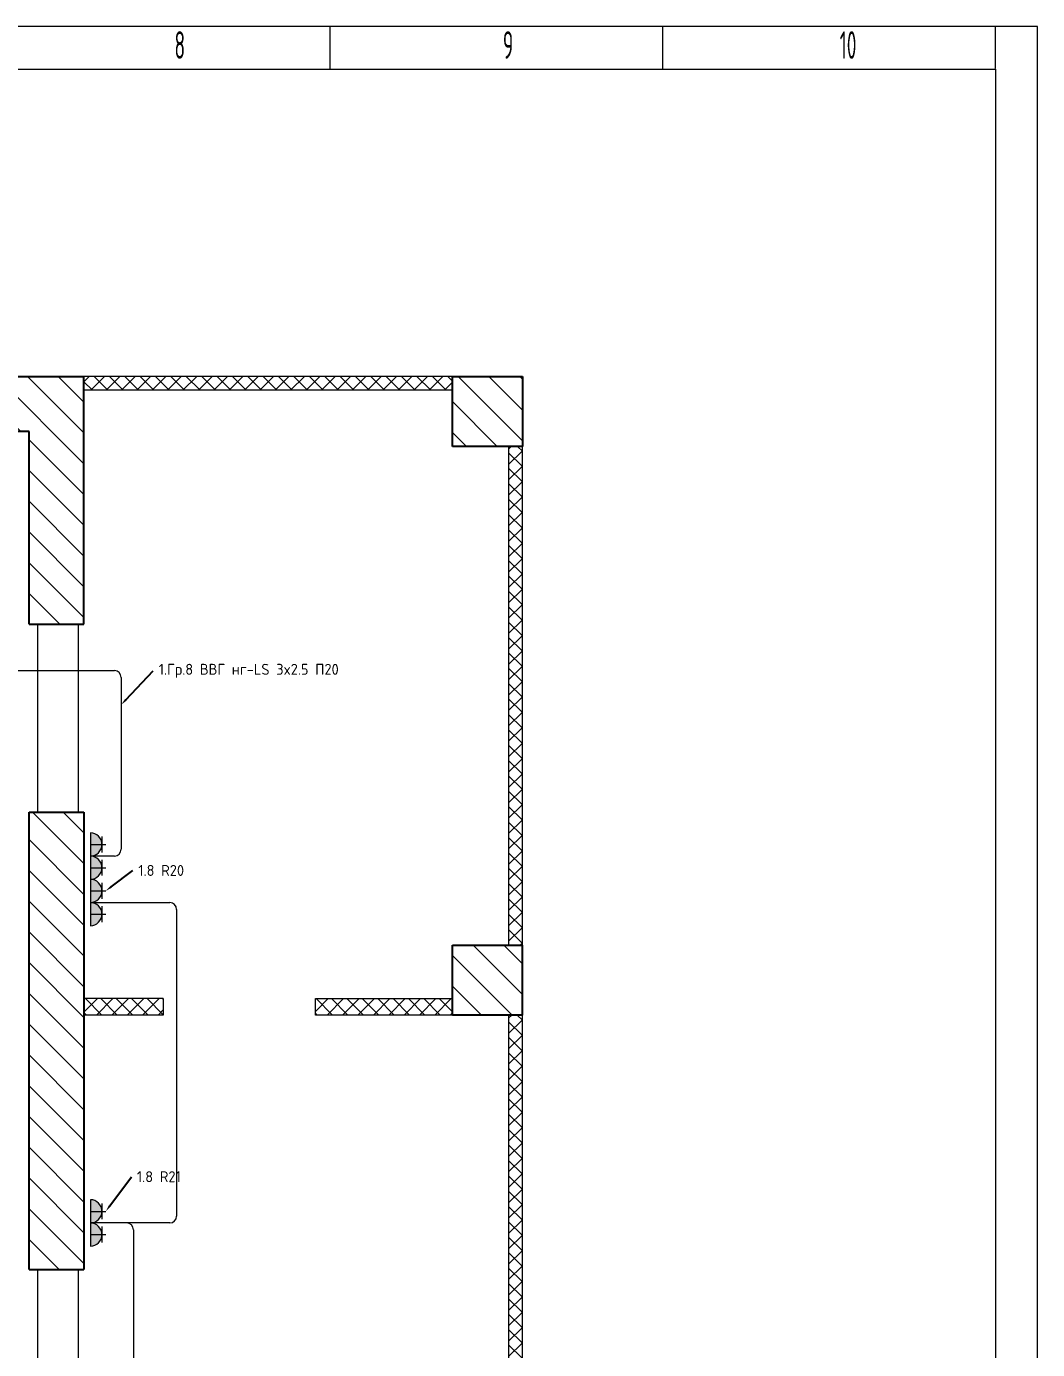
# Model space of a CAD drawing. Extents: x -680 to 54599, y -24087 to 292.
# Drawn here: x 47219 to 54599, y -15489 to -5832 of the extents above; entities that cross this region are included whole.
import ezdxf
from ezdxf import colors
from ezdxf.entities.mleader import LeaderData, LeaderLine
from ezdxf.math import Vec2, Vec3

# ---------------------------------------------------------------- set-up
doc = ezdxf.new("R2010")
doc.units = 0
doc.linetypes.add('Caddy_Solid', pattern=[0])
for name, color, linetype in [('100', 7, 'Continuous'), ('ograda', 7, 'Continuous'), ('SYMS', 7, 'Continuous')]:
    doc.layers.add(name, color=color, linetype=linetype)
for name, color, linetype, lineweight in [('info', 7, 'Continuous', 15), ('nesushie', 7, 'Continuous', 25), ('okna', 7, 'Continuous', 18), ('power_wire', 10, 'Continuous', 18), ('rozetki_16A', 10, 'Continuous', 18)]:
    doc.layers.add(name, color=color, linetype=linetype, lineweight=lineweight)
doc.styles.add('Caddy_Vectorfont1p', font='GOST Common.ttf', dxfattribs={"width": 0.9})
doc.styles.get("Standard").update_dxf_attribs({"font": 'GOST Common.ttf'})
pattern_1 = [(315, (41576.55, 24801.4), (56.1266, 56.1266), []), (45, (41576.55, 24801.4), (-56.1266, 56.1266), [])]

msp = doc.modelspace()

# ---------------------------------------------------------------- hatches: boundary and pattern name
at = {"layer": 'nesushie', "lineweight": 15}
h = msp.add_hatch(dxfattribs=at)
h.set_pattern_fill('ANSI31', color=256, scale=50, angle=-90)
h.paths.add_polyline_path([(47239, -8787.6), (47239, -10195.6), (47639, -10195.6), (47639, -8387.6), (46089, -8387.6), (46089, -8787.6)])
h = msp.add_hatch(dxfattribs=at)
h.set_pattern_fill('ANSI31', color=256, scale=50, angle=-90)
h.paths.add_polyline_path([(50839, -8897.6), (50839, -8387.6), (50329, -8387.6), (50329, -8897.6)])
h.paths.add_polyline_path([(50329, -12537.6), (50329, -13047.6), (50839, -13047.6), (50839, -12537.6)])
h.paths.add_polyline_path([(50329, -19921.6), (50329, -20431.6), (50839, -20431.6), (50839, -19921.6)])
h = msp.add_hatch(dxfattribs=at)
h.set_pattern_fill('ANSI31', color=256, scale=50, angle=-90)
h.paths.add_polyline_path([(47239, -14905.6), (47639, -14905.6), (47639, -11565.6), (47239, -11565.6)])
at = {"layer": 'ograda', "lineweight": 15}
h = msp.add_hatch(dxfattribs=at)
h.set_pattern_fill('ANSI37', color=256, scale=25, angle=-90)
h.set_pattern_definition(pattern_1)
h.paths.add_polyline_path([(50329, -8487.6), (50329, -8387.6), (47639, -8387.6), (47639, -8487.6)])
h = msp.add_hatch(dxfattribs=at)
h.set_pattern_fill('ANSI37', color=256, scale=25, angle=-90)
h.set_pattern_definition(pattern_1)
h.paths.add_polyline_path([(50839, -8897.6), (50739, -8897.6), (50739, -12537.6), (50839, -12537.6)])
h = msp.add_hatch(dxfattribs=at)
h.set_pattern_fill('ANSI37', color=256, scale=25, angle=-90)
h.set_pattern_definition(pattern_1)
h.paths.add_polyline_path([(48217.7, -13047.6), (48217.7, -12927.6), (47639, -12927.6), (47639, -13047.6)])
h = msp.add_hatch(dxfattribs=at)
h.set_pattern_fill('ANSI37', color=256, scale=25, angle=-90)
h.set_pattern_definition(pattern_1)
h.paths.add_polyline_path([(49329, -12927.6), (49329, -13047.6), (50329, -13047.6), (50329, -12927.6)])
h = msp.add_hatch(dxfattribs=at)
h.set_pattern_fill('ANSI37', color=256, scale=25, angle=-90)
h.set_pattern_definition(pattern_1)
h.paths.add_polyline_path([(50839, -13047.6), (50739, -13047.6), (50739, -19921.6), (50839, -19921.6)])
at = {"layer": 'rozetki_16A'}
h = msp.add_hatch(color=256, dxfattribs=at)
h.dxf.hatch_style = 1
h.paths.add_polyline_path([(47685.7, -11717.8), (47685.7, -11802.5), (47770.4, -11802.5, 0.414214)])
h.paths.add_polyline_path([(47770.4, -11802.5), (47685.7, -11802.5), (47685.7, -11887.2, 0.414214)])
h = msp.add_hatch(color=256, dxfattribs=at)
h.dxf.hatch_style = 1
h.paths.add_polyline_path([(47685.7, -11887.2), (47685.7, -11972), (47770.4, -11972, 0.414214)])
h.paths.add_polyline_path([(47770.4, -11972), (47685.7, -11972), (47685.7, -12056.7, 0.414214)])
h = msp.add_hatch(color=256, dxfattribs=at)
h.dxf.hatch_style = 1
h.paths.add_polyline_path([(47685.7, -12056.7), (47685.7, -12141.4), (47770.4, -12141.4, 0.414214)])
h.paths.add_polyline_path([(47770.4, -12141.4), (47685.7, -12141.4), (47685.7, -12226.1, 0.414214)])
h = msp.add_hatch(color=256, dxfattribs=at)
h.dxf.hatch_style = 1
h.paths.add_polyline_path([(47685.7, -12226.1), (47685.7, -12310.8), (47770.4, -12310.8, 0.414214)])
h.paths.add_polyline_path([(47770.4, -12310.8), (47685.7, -12310.8), (47685.7, -12395.5, 0.414214)])
h = msp.add_hatch(color=256, dxfattribs=at)
h.dxf.hatch_style = 1
h.paths.add_polyline_path([(47685.7, -14395.3), (47685.7, -14480), (47770.4, -14480, 0.414214)])
h.paths.add_polyline_path([(47770.4, -14480), (47685.7, -14480), (47685.7, -14564.7, 0.414214)])
h = msp.add_hatch(color=256, dxfattribs=at)
h.dxf.hatch_style = 1
h.paths.add_polyline_path([(47685.7, -14564.7), (47685.7, -14649.4), (47770.4, -14649.4, 0.414214)])
h.paths.add_polyline_path([(47770.4, -14649.4), (47685.7, -14649.4), (47685.7, -14734.1, 0.414214)])

# ---------------------------------------------------------------- linework, layer by layer
at = {"linetype": 'Caddy_Solid', "lineweight": 13}
for p, q in [((49436.6, -6139.7), (49436.6, -5832.4)), ((51864.4, -6139.7), (51864.4, -5832.4)), ((54292.1, -6139.7), (54292.1, -5832.4))]:
    msp.add_line(p, q, dxfattribs=at)
at = {"layer": '100', "linetype": 'Caddy_Solid', "lineweight": 13}
for p, q in [((30014.3, -6143.4), (54292.1, -6143.4)), ((54292.1, -6143.4), (54292.1, -23779.5))]:
    msp.add_line(p, q, dxfattribs=at)
at = {"layer": 'nesushie'}
for p, q in [((46089, -8387.6), (47639, -8387.6)), ((47639, -10195.6), (47639, -8387.6)), ((50329, -8897.6), (50329, -8387.6)), ((50329, -8387.6), (50839, -8387.6)), ((50839, -8387.6), (50839, -8897.6)), ((47239, -8787.6), (46089, -8787.6)), ((47239, -10195.6), (47239, -8787.6)), ((50839, -8897.6), (50329, -8897.6)), ((47239, -10195.6), (47639, -10195.6)), ((47239, -14905.6), (47239, -11565.6)), ((47239, -11565.6), (47639, -11565.6)), ((47639, -11565.6), (47639, -14905.6)), ((50329, -13047.6), (50329, -12537.6)), ((50329, -12537.6), (50839, -12537.6)), ((50839, -13047.6), (50839, -12537.6)), ((50839, -13047.6), (50329, -13047.6)), ((47239, -14905.6), (47639, -14905.6))]:
    msp.add_line(p, q, dxfattribs=at)
at = {"layer": 'ograda', "lineweight": 15}
for p, q in [((50329, -8387.6), (47639, -8387.6)), ((50329, -8387.6), (50329, -8487.6)), ((50329, -8487.6), (47639, -8487.6)), ((50839, -8897.6), (50739, -8897.6)), ((50739, -8897.6), (50739, -12537.6)), ((50839, -12537.6), (50839, -8897.6)), ((48217.7, -12927.6), (47639, -12927.6)), ((48217.7, -12927.6), (48217.7, -13047.6)), ((49329, -13047.6), (49329, -12927.6)), ((49329, -12927.6), (50329, -12927.6)), ((48217.7, -13047.6), (47639, -13047.6)), ((50329, -13047.6), (49329, -13047.6)), ((50839, -13047.6), (50739, -13047.6)), ((50739, -13047.6), (50739, -19921.6)), ((50839, -19921.6), (50839, -13047.6))]:
    msp.add_line(p, q, dxfattribs=at)
at = {"layer": 'okna'}
for p, q in [((47300.4, -10195.6), (47300.4, -11565.6)), ((47597.6, -10195.6), (47597.6, -11565.6)), ((47300.4, -14905.6), (47300.4, -17467.6)), ((47597.6, -14905.6), (47597.6, -17467.6))]:
    msp.add_line(p, q, dxfattribs=at)
at = {"layer": 'power_wire'}
for p, q in [((47128.4, -10532.9), (47860.9, -10532.9)), ((47910.9, -10582.9), (47910.9, -11837.2)), ((47860.9, -11887.2), (47685.7, -11887.2)), ((47685.7, -12226.1), (48265.5, -12226.1)), ((48315.5, -12276.1), (48315.5, -14514.7)), ((48265.5, -14564.7), (47685.7, -14564.7)), ((48000.6, -14614.7), (48000.6, -18308.8))]:
    msp.add_line(p, q, dxfattribs=at)
for centre, start, end in [((47860.9, -10582.9), 0, 90), ((47860.9, -11837.2), 270, 0), ((48265.5, -12276.1), 0, 90), ((47950.6, -14614.7), 0, 90), ((48265.5, -14514.7), 270, 0)]:
    msp.add_arc(centre, 50, start, end, dxfattribs=at)
at = {"layer": 'rozetki_16A'}
for p, q in [((47685.7, -11717.8), (47685.7, -11802.5)), ((47770.4, -11744.4), (47770.4, -11860.7)), ((47685.7, -11802.5), (47685.7, -11887.2)), ((47685.7, -11802.5), (47798.4, -11802.5)), ((47685.7, -11887.2), (47685.7, -11972)), ((47685.7, -11972), (47685.7, -12056.7)), ((47685.7, -11972), (47798.4, -11972)), ((47770.4, -11913.8), (47770.4, -12030.1)), ((47685.7, -12056.7), (47685.7, -12141.4)), ((47685.7, -12141.4), (47685.7, -12226.1)), ((47685.7, -12141.4), (47798.4, -12141.4)), ((47770.4, -12083.2), (47770.4, -12199.5)), ((47685.7, -12226.1), (47685.7, -12310.8)), ((47770.4, -12252.6), (47770.4, -12368.9)), ((47685.7, -12310.8), (47685.7, -12395.5)), ((47685.7, -12310.8), (47798.4, -12310.8)), ((47685.7, -14395.3), (47685.7, -14480)), ((47685.7, -14480), (47685.7, -14564.7)), ((47685.7, -14480), (47798.4, -14480)), ((47770.4, -14421.8), (47770.4, -14538.1)), ((47685.7, -14564.7), (47685.7, -14649.4)), ((47685.7, -14649.4), (47685.7, -14734.1)), ((47685.7, -14649.4), (47798.4, -14649.4)), ((47770.4, -14591.2), (47770.4, -14707.5))]:
    msp.add_line(p, q, dxfattribs=at)
for centre in [(47685.7, -11802.5), (47685.7, -11972), (47685.7, -12141.4), (47685.7, -12310.8), (47685.7, -14480), (47685.7, -14649.4)]:
    msp.add_arc(centre, 84.7, 270, 90, dxfattribs=at)
at = {"layer": 'SYMS', "lineweight": 13}
msp.add_lwpolyline([(28785.1, -24086.8), (54599.5, -24086.8), (54599.5, -5832.4), (28785.1, -5832.4)], close=True, dxfattribs=at)

# ---------------------------------------------------------------- texts
at = {"lineweight": 13, "style": 'Caddy_Vectorfont1p', "width": 0.54}
for s, height, p in [('8', 201.3, (48299.5, -6068.4)), ('9', 201.3, (50696.6, -6068.4)), ('10', 201.29, (53155.1, -6068.4))]:
    msp.add_text(s, height=height, dxfattribs=at).set_placement(p)

# ---------------------------------------------------------------- leaders
at = {"layer": 'info'}
ml = msp.add_multileader_mtext('Standard', dxfattribs=at)
ml.set_content('1.Гр.8 ВВГ нг-LS 3x2.5 П20', color=256)
ml.set_leader_properties()
ml.build(insert=Vec2(0, 0))
ml.multileader.update_dxf_attribs({"has_dogleg": 0, "text_right_attachment_type": 6, "dogleg_length": 50, "arrow_head_size": 50})
ctx = ml.context
ctx.base_point, ctx.char_height, ctx.arrow_head_size, ctx.landing_gap_size, ctx.plane_origin = Vec3(48145.2, -10536.1), 80, 50, 40, Vec3(48357.8, -11549.8)
ctx.right_attachment = 6
notes = []
notes.append((ctx, [(0, (1, 1, 0), (48095.2, -10536.1), (1, 0), 50, [(0, [(47910.9, -10782.2)], 0, [])])]))
ctx.mtext.insert, ctx.mtext.width, ctx.mtext.flow_direction = Vec3(48185.2, -10484.1), 1250.986, 5
ml = msp.add_multileader_mtext('Standard', dxfattribs=at)
ml.set_content('1.8 R20', color=256)
ml.set_leader_properties()
ml.build(insert=Vec2(0, 0))
ml.multileader.update_dxf_attribs({"has_dogleg": 0, "text_right_attachment_type": 6, "dogleg_length": 50, "arrow_head_size": 50})
ctx = ml.context
ctx.base_point, ctx.char_height, ctx.arrow_head_size, ctx.landing_gap_size, ctx.plane_origin = Vec3(47995.6, -11992.1), 80, 50, 40, Vec3(47497.9, -12357.5)
ctx.right_attachment = 6
notes.append((ctx, [(0, (1, 1, 0), (47945.6, -11992.1), (1, 0), 50, [(0, [(47798.4, -12141.4)], 0, [])])]))
ctx.mtext.insert, ctx.mtext.width, ctx.mtext.flow_direction = Vec3(48035.6, -11952), 671.172, 5
ml = msp.add_multileader_mtext('Standard', dxfattribs=at)
ml.set_content('1.8 R21', color=256)
ml.set_leader_properties()
ml.build(insert=Vec2(0, 0))
ml.multileader.update_dxf_attribs({"has_dogleg": 0, "text_right_attachment_type": 6, "dogleg_length": 50, "arrow_head_size": 50})
ctx = ml.context
ctx.base_point, ctx.char_height, ctx.arrow_head_size, ctx.landing_gap_size, ctx.plane_origin = Vec3(47985.5, -14227.2), 80, 50, 40, Vec3(47487.8, -14592.6)
ctx.right_attachment = 6
notes.append((ctx, [(0, (1, 1, 0), (47935.5, -14227.2), (1, 0), 50, [(0, [(47798.4, -14480)], 0, [])])]))
ctx.mtext.insert, ctx.mtext.width, ctx.mtext.flow_direction = Vec3(48025.5, -14187.2), 671.172, 5
for ctx, leaders in notes:
    for number, flags, end, landing, length, lines in leaders:
        leader = LeaderData()
        leader.index, (leader.has_last_leader_line, leader.has_dogleg_vector, leader.attachment_direction) = number, flags
        leader.last_leader_point, leader.dogleg_vector, leader.dogleg_length = Vec3(end), Vec3(landing), length
        for number, points, colour, breaks in lines:
            line = LeaderLine()
            line.index, line.vertices, line.color, line.breaks = number, Vec3.list(points), colors.encode_raw_color(colour), breaks
            leader.lines.append(line)
        ctx.leaders.append(leader)

doc.saveas('drawing.dxf')
